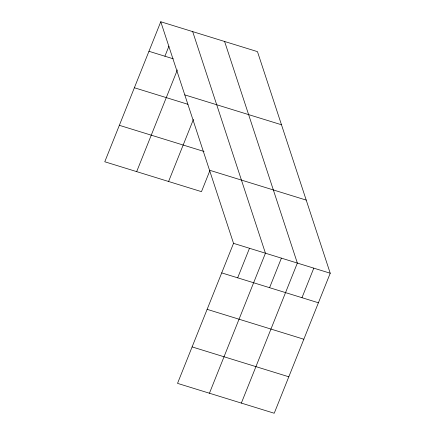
<?xml version="1.0" encoding="UTF-8"?>
<svg xmlns="http://www.w3.org/2000/svg" width="435" height="435" viewBox="0 0 435 435"><rect width="100%" height="100%" fill="white"/><g stroke="black" fill="none" stroke-linecap="round" stroke-linejoin="round"><path stroke-width="0.65" d="M160.771 21.75L233.53 243.344L177.529 383.365L274.229 413.25L330.23 273.229L257.471 51.634L160.771 21.75L104.77 161.771L201.47 191.656L209.762 170.911M164.908 56.224L168.932 46.17M136.677 171.629L177.344 69.959M168.59 181.493L193.439 119.369M237.673 277.824L249.489 248.276M209.442 393.229L265.442 253.208L192.683 31.614M269.58 287.682L281.396 258.14M241.349 403.087L297.355 263.072L224.596 41.472M301.977 297.692L313.793 268.15M148.955 51.292L173.206 58.79M184.783 94.879L281.483 124.763M134.371 87.75L187.985 104.318M119.348 125.313L204.037 151.483M209.523 170.221L306.224 200.105M233.53 243.344L330.23 273.229M221.714 272.892L318.415 302.776M207.131 309.345L303.831 339.229M192.112 346.907L288.807 376.792"/></g></svg>
